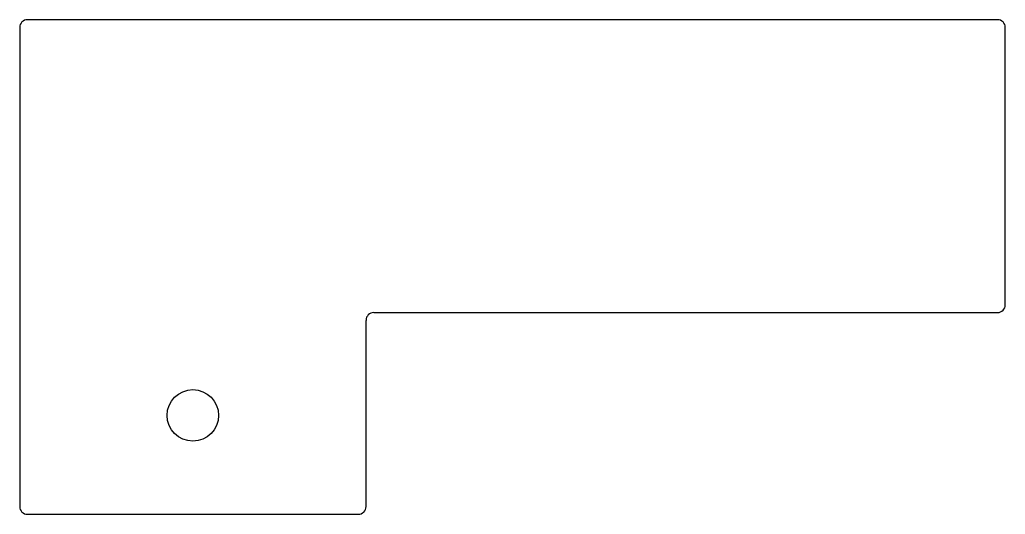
# Model space of a CAD drawing. Header units: millimetres. Extents: x 0 to 126, y 0 to 64.
import ezdxf

# ---------------------------------------------------------------- set-up
doc = ezdxf.new("R2010")
doc.units = ezdxf.units.MM
doc.layers.add('Sketch001', color=7, linetype='CONTINUOUS')

msp = doc.modelspace()

# ---------------------------------------------------------------- linework, layer by layer
at = {"layer": 'Sketch001'}
for p, q in [((125.419, 63.5), (1, 63.5)), ((0, 62.5), (0, 1)), ((126.419, 26.9), (126.419, 62.5)), ((45.4188, 25.9), (125.419, 25.9)), ((44.4188, 1), (44.4188, 24.9)), ((1, 0), (43.4188, 0))]:
    msp.add_line(p, q, dxfattribs=at)
msp.add_circle((22.2094, 12.7), 3.302, dxfattribs=at)
for centre, start, end in [((1, 62.5), 90, 180), ((125.419, 62.5), 0, 90), ((125.419, 26.9), -90, 0), ((45.4188, 24.9), 90, 180), ((1, 1), 180, -90), ((43.4188, 1), -90, 0)]:
    msp.add_arc(centre, 1, start, end, dxfattribs=at)

doc.saveas('drawing.dxf')
